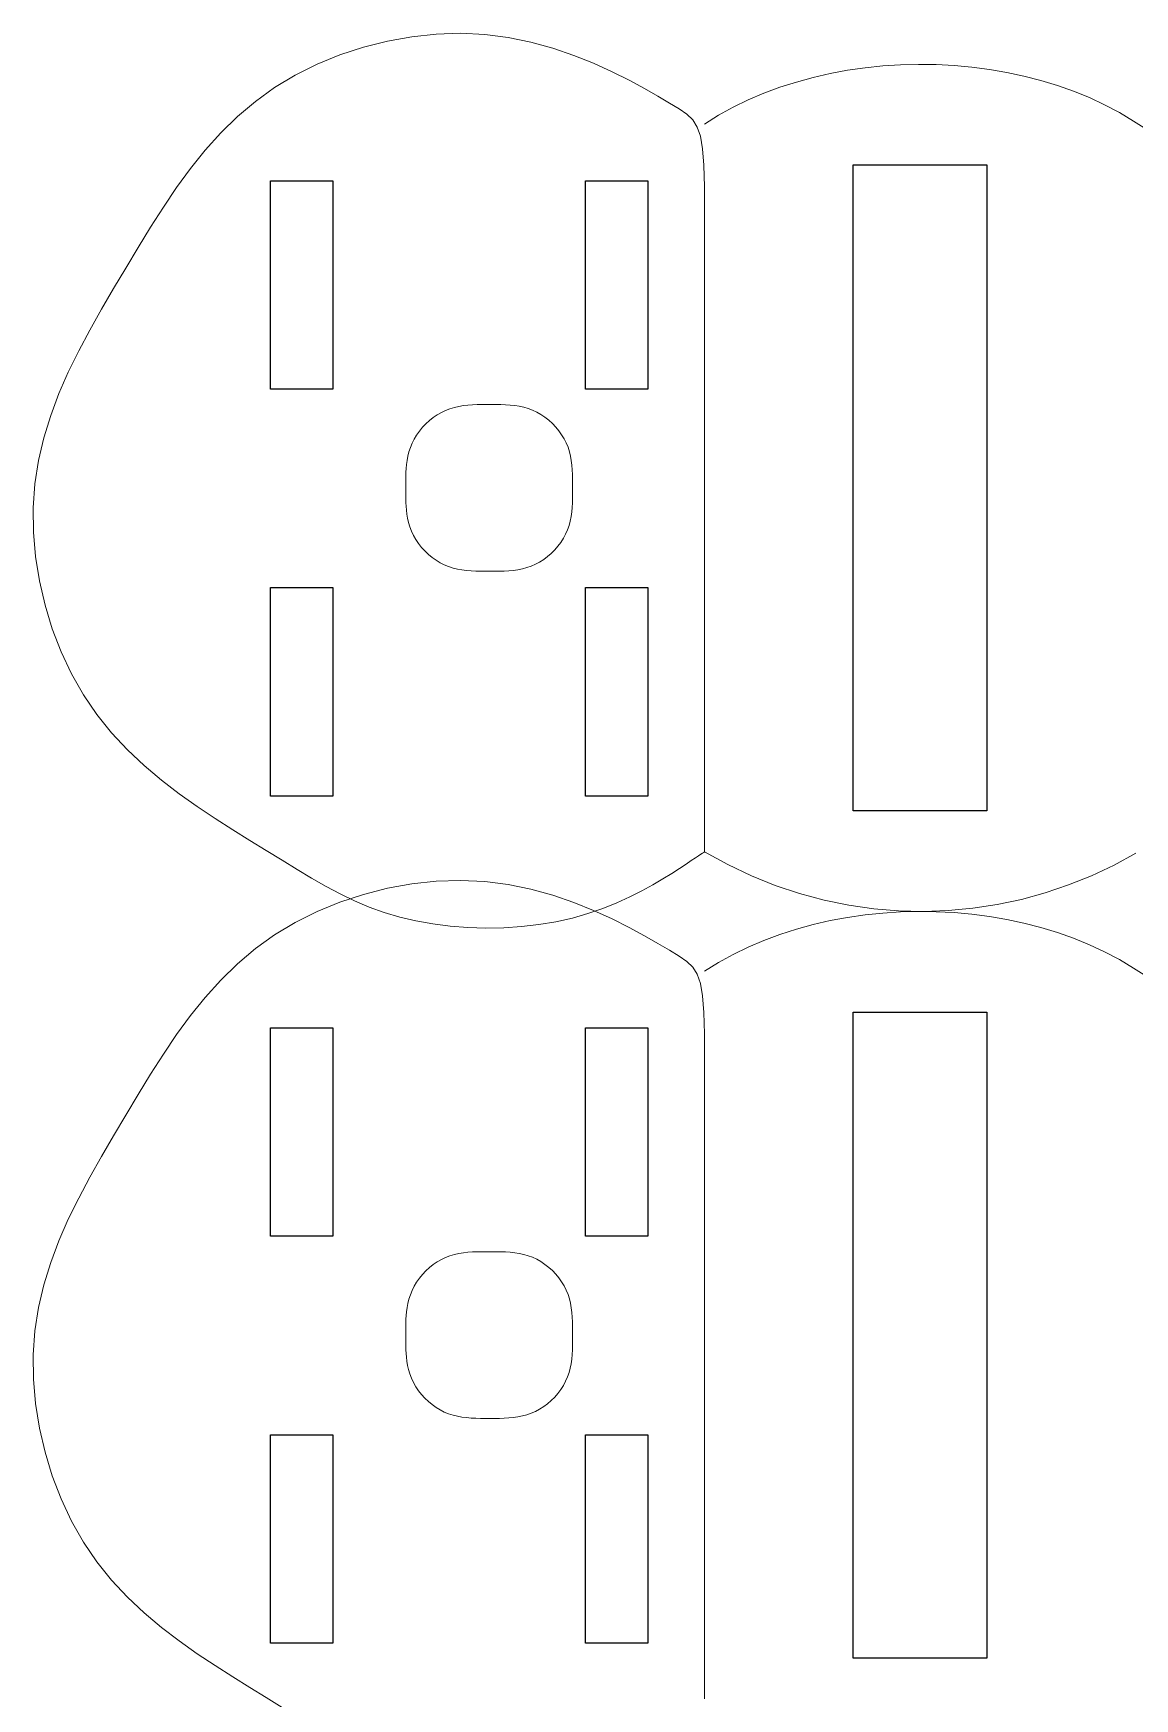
# Model space of a CAD drawing. Header units: millimetres. Extents: x -413 to -167, y -330 to -180.
# Drawn here: x -291.07 to -264.66, y -287.29 to -247.34 of the extents above; entities that cross this region are included whole.
import ezdxf

# ---------------------------------------------------------------- set-up
doc = ezdxf.new("R2010")
doc.units = ezdxf.units.MM
doc.layers.add('CUT', color=7, linetype='CONTINUOUS')

msp = doc.modelspace()

# ---------------------------------------------------------------- linework, layer by layer
at = {"layer": 'CUT', "color": 7, "linetype": 'CONTINUOUS', "lineweight": 0}
for p, q in [((-283.719, -247.86), (-283.155, -247.674)), ((-283.155, -247.674), (-282.578, -247.528)), ((-282.578, -247.528), (-281.994, -247.422)), ((-281.994, -247.422), (-281.407, -247.359)), ((-281.407, -247.359), (-280.822, -247.34)), ((-280.822, -247.34), (-280.245, -247.365)), ((-280.245, -247.365), (-279.681, -247.437)), ((-279.681, -247.437), (-279.135, -247.549)), ((-279.135, -247.549), (-278.608, -247.696)), ((-284.266, -248.084), (-283.719, -247.86)), ((-278.608, -247.696), (-278.107, -247.869)), ((-278.107, -247.869), (-277.633, -248.06)), ((-277.633, -248.06), (-277.191, -248.262)), ((-285.284, -248.642), (-284.789, -248.345)), ((-284.789, -248.345), (-284.266, -248.084)), ((-277.191, -248.262), (-276.784, -248.466)), ((-276.784, -248.466), (-276.416, -248.665)), ((-272.77, -248.509), (-272.367, -248.398)), ((-272.367, -248.398), (-271.958, -248.305)), ((-271.958, -248.305), (-271.542, -248.228)), ((-271.542, -248.228), (-271.122, -248.167)), ((-271.122, -248.167), (-270.697, -248.123)), ((-270.697, -248.123), (-270.271, -248.096)), ((-270.271, -248.096), (-269.843, -248.085)), ((-269.843, -248.085), (-269.415, -248.09)), ((-269.415, -248.09), (-268.987, -248.112)), ((-268.987, -248.112), (-268.562, -248.151)), ((-268.562, -248.151), (-268.141, -248.206)), ((-268.141, -248.206), (-267.723, -248.277)), ((-267.723, -248.277), (-267.311, -248.365)), ((-267.311, -248.365), (-266.906, -248.47)), ((-266.906, -248.47), (-266.509, -248.591)), ((-285.746, -248.974), (-285.284, -248.642)), ((-276.416, -248.665), (-276.091, -248.851)), ((-276.091, -248.851), (-275.812, -249.015)), ((-273.923, -248.938), (-273.549, -248.778)), ((-273.549, -248.778), (-273.164, -248.635)), ((-273.164, -248.635), (-272.77, -248.509)), ((-266.509, -248.591), (-266.121, -248.729)), ((-266.121, -248.729), (-265.743, -248.883)), ((-286.175, -249.337), (-285.746, -248.974)), ((-275.812, -249.015), (-275.583, -249.154)), ((-275.583, -249.154), (-275.399, -249.281)), ((-274.635, -249.306), (-274.285, -249.114)), ((-274.285, -249.114), (-273.923, -248.938)), ((-265.743, -248.883), (-265.377, -249.053)), ((-265.377, -249.053), (-265.023, -249.24)), ((-265.023, -249.24), (-264.683, -249.444)), ((-286.575, -249.728), (-286.175, -249.337)), ((-275.399, -249.281), (-275.256, -249.419)), ((-275.256, -249.419), (-275.15, -249.588)), ((-275.15, -249.588), (-275.073, -249.811)), ((-274.97, -249.516), (-274.635, -249.306)), ((-264.683, -249.444), (-264.213, -249.74)), ((-286.949, -250.145), (-286.575, -249.728)), ((-275.073, -249.811), (-275.022, -250.109)), ((-287.301, -250.583), (-286.949, -250.145)), ((-275.022, -250.109), (-274.992, -250.505)), ((-287.634, -251.038), (-287.301, -250.583)), ((-274.992, -250.505), (-274.977, -251.021)), ((-287.952, -251.508), (-287.634, -251.038)), ((-274.977, -251.021), (-274.971, -251.677)), ((-288.259, -251.99), (-287.952, -251.508)), ((-274.971, -251.677), (-274.97, -252.496)), ((-288.558, -252.478), (-288.259, -251.99)), ((-288.853, -252.971), (-288.558, -252.478)), ((-274.97, -252.496), (-274.97, -253.487)), ((-289.146, -253.464), (-288.853, -252.971)), ((-289.436, -253.959), (-289.146, -253.464)), ((-274.97, -253.487), (-274.97, -254.621)), ((-289.716, -254.457), (-289.436, -253.959)), ((-289.983, -254.959), (-289.716, -254.457)), ((-274.97, -254.621), (-274.97, -255.86)), ((-290.232, -255.467), (-289.983, -254.959)), ((-290.457, -255.982), (-290.232, -255.467)), ((-290.655, -256.506), (-290.457, -255.982)), ((-274.97, -255.86), (-274.97, -257.166)), ((-281.383, -256.489), (-281.284, -256.432)), ((-281.284, -256.432), (-281.182, -256.384)), ((-281.182, -256.384), (-281.078, -256.345)), ((-281.078, -256.345), (-280.973, -256.314)), ((-280.973, -256.314), (-280.865, -256.29)), ((-280.865, -256.29), (-280.756, -256.272)), ((-280.756, -256.272), (-280.646, -256.26)), ((-280.646, -256.26), (-280.535, -256.252)), ((-280.535, -256.252), (-280.423, -256.248)), ((-280.423, -256.248), (-280.31, -256.246)), ((-280.31, -256.246), (-280.197, -256.245)), ((-280.197, -256.245), (-280.084, -256.245)), ((-280.084, -256.245), (-279.971, -256.246)), ((-279.971, -256.246), (-279.859, -256.248)), ((-279.859, -256.248), (-279.746, -256.252)), ((-279.746, -256.252), (-279.635, -256.259)), ((-279.635, -256.259), (-279.525, -256.271)), ((-279.525, -256.271), (-279.416, -256.288)), ((-279.416, -256.288), (-279.308, -256.312)), ((-279.308, -256.312), (-279.202, -256.342)), ((-279.202, -256.342), (-279.098, -256.381)), ((-279.098, -256.381), (-278.996, -256.428)), ((-278.996, -256.428), (-278.897, -256.485)), ((-290.82, -257.04), (-290.655, -256.506)), ((-281.811, -256.881), (-281.737, -256.791)), ((-281.737, -256.791), (-281.656, -256.706)), ((-281.656, -256.706), (-281.57, -256.627)), ((-281.57, -256.627), (-281.478, -256.555)), ((-281.478, -256.555), (-281.383, -256.489)), ((-278.897, -256.485), (-278.801, -256.549)), ((-278.801, -256.549), (-278.71, -256.621)), ((-278.71, -256.621), (-278.623, -256.7)), ((-278.623, -256.7), (-278.542, -256.784)), ((-278.542, -256.784), (-278.467, -256.874)), ((-290.947, -257.587), (-290.82, -257.04)), ((-282.028, -257.278), (-281.987, -257.175)), ((-281.987, -257.175), (-281.937, -257.074)), ((-281.937, -257.074), (-281.878, -256.976)), ((-281.878, -256.976), (-281.811, -256.881)), ((-278.467, -256.874), (-278.4, -256.968)), ((-278.4, -256.968), (-278.34, -257.066)), ((-278.34, -257.066), (-278.289, -257.167)), ((-278.289, -257.167), (-278.247, -257.27)), ((-274.97, -257.166), (-274.97, -258.503)), ((-291.032, -258.147), (-290.947, -257.587)), ((-282.119, -257.685), (-282.106, -257.587)), ((-282.106, -257.587), (-282.087, -257.486)), ((-282.087, -257.486), (-282.061, -257.382)), ((-282.061, -257.382), (-282.028, -257.278)), ((-278.247, -257.27), (-278.214, -257.376)), ((-278.214, -257.376), (-278.188, -257.483)), ((-278.188, -257.483), (-278.168, -257.591)), ((-278.168, -257.591), (-278.155, -257.701)), ((-282.136, -258.014), (-282.135, -257.944)), ((-282.136, -258.073), (-282.136, -258.014)), ((-282.135, -257.944), (-282.133, -257.865)), ((-282.133, -257.865), (-282.128, -257.778)), ((-282.128, -257.778), (-282.119, -257.685)), ((-278.155, -257.701), (-278.146, -257.812)), ((-278.146, -257.812), (-278.14, -257.924)), ((-278.14, -257.924), (-278.138, -258.036)), ((-278.138, -258.036), (-278.137, -258.149)), ((-291.072, -258.72), (-291.032, -258.147)), ((-282.136, -258.122), (-282.136, -258.073)), ((-282.136, -258.162), (-282.136, -258.122)), ((-282.136, -258.196), (-282.136, -258.162)), ((-282.136, -258.226), (-282.136, -258.196)), ((-282.136, -258.255), (-282.136, -258.226)), ((-282.136, -258.284), (-282.136, -258.255)), ((-282.136, -258.316), (-282.136, -258.284)), ((-282.136, -258.354), (-282.136, -258.316)), ((-282.136, -258.4), (-282.136, -258.354)), ((-282.136, -258.456), (-282.136, -258.4)), ((-282.136, -258.523), (-282.136, -258.456)), ((-278.137, -258.375), (-278.138, -258.488)), ((-278.137, -258.149), (-278.137, -258.262)), ((-278.137, -258.262), (-278.137, -258.375)), ((-291.066, -259.303), (-291.072, -258.72)), ((-282.134, -258.599), (-282.136, -258.523)), ((-282.13, -258.684), (-282.134, -258.599)), ((-282.122, -258.775), (-282.13, -258.684)), ((-282.11, -258.872), (-282.122, -258.775)), ((-278.158, -258.822), (-278.174, -258.932)), ((-278.148, -258.712), (-278.158, -258.822)), ((-278.142, -258.6), (-278.148, -258.712)), ((-278.138, -258.488), (-278.142, -258.6)), ((-274.97, -258.503), (-274.97, -259.833)), ((-282.093, -258.972), (-282.11, -258.872)), ((-282.07, -259.075), (-282.093, -258.972)), ((-282.039, -259.179), (-282.07, -259.075)), ((-282.001, -259.283), (-282.039, -259.179)), ((-278.259, -259.251), (-278.304, -259.354)), ((-278.223, -259.146), (-278.259, -259.251)), ((-278.195, -259.04), (-278.223, -259.146)), ((-278.174, -258.932), (-278.195, -259.04)), ((-291.016, -259.889), (-291.066, -259.303)), ((-281.953, -259.385), (-282.001, -259.283)), ((-281.897, -259.484), (-281.953, -259.385)), ((-281.832, -259.58), (-281.897, -259.484)), ((-281.76, -259.671), (-281.832, -259.58)), ((-278.49, -259.643), (-278.566, -259.732)), ((-278.42, -259.551), (-278.49, -259.643)), ((-278.358, -259.454), (-278.42, -259.551)), ((-278.304, -259.354), (-278.358, -259.454)), ((-290.924, -260.475), (-291.016, -259.889)), ((-281.681, -259.758), (-281.76, -259.671)), ((-281.597, -259.839), (-281.681, -259.758)), ((-281.507, -259.914), (-281.597, -259.839)), ((-281.413, -259.981), (-281.507, -259.914)), ((-281.315, -260.041), (-281.413, -259.981)), ((-281.214, -260.092), (-281.315, -260.041)), ((-278.927, -260.023), (-279.027, -260.077)), ((-278.83, -259.961), (-278.927, -260.023)), ((-278.737, -259.891), (-278.83, -259.961)), ((-278.649, -259.815), (-278.737, -259.891)), ((-278.566, -259.732), (-278.649, -259.815)), ((-274.97, -259.833), (-274.97, -261.118)), ((-281.111, -260.134), (-281.214, -260.092)), ((-281.005, -260.167), (-281.111, -260.134)), ((-280.898, -260.193), (-281.005, -260.167)), ((-280.79, -260.213), (-280.898, -260.193)), ((-280.68, -260.226), (-280.79, -260.213)), ((-280.569, -260.235), (-280.68, -260.226)), ((-280.457, -260.241), (-280.569, -260.235)), ((-280.345, -260.244), (-280.457, -260.241)), ((-280.232, -260.244), (-280.345, -260.244)), ((-280.119, -260.245), (-280.232, -260.244)), ((-280.006, -260.244), (-280.119, -260.245)), ((-279.893, -260.243), (-280.006, -260.244)), ((-279.781, -260.24), (-279.893, -260.243)), ((-279.669, -260.233), (-279.781, -260.24)), ((-279.559, -260.223), (-279.669, -260.233)), ((-279.449, -260.207), (-279.559, -260.223)), ((-279.341, -260.186), (-279.449, -260.207)), ((-279.235, -260.158), (-279.341, -260.186)), ((-279.13, -260.122), (-279.235, -260.158)), ((-279.027, -260.077), (-279.13, -260.122)), ((-290.79, -261.055), (-290.924, -260.475)), ((-290.616, -261.624), (-290.79, -261.055)), ((-274.97, -261.118), (-274.97, -262.321)), ((-290.404, -262.176), (-290.616, -261.624)), ((-290.154, -262.707), (-290.404, -262.176)), ((-274.97, -262.321), (-274.97, -263.404)), ((-289.867, -263.211), (-290.154, -262.707)), ((-289.546, -263.684), (-289.867, -263.211)), ((-274.97, -263.404), (-274.97, -264.331)), ((-289.194, -264.122), (-289.546, -263.684)), ((-288.814, -264.529), (-289.194, -264.122)), ((-274.97, -264.331), (-274.97, -265.083)), ((-288.413, -264.906), (-288.814, -264.529)), ((-287.997, -265.257), (-288.413, -264.906)), ((-287.57, -265.583), (-287.997, -265.257)), ((-274.97, -265.083), (-274.97, -265.678)), ((-287.14, -265.888), (-287.57, -265.583)), ((-286.71, -266.174), (-287.14, -265.888)), ((-274.97, -265.678), (-274.97, -266.132)), ((-286.287, -266.444), (-286.71, -266.174)), ((-285.876, -266.699), (-286.287, -266.444)), ((-274.97, -266.132), (-274.97, -266.466)), ((-285.483, -266.944), (-285.876, -266.699)), ((-274.97, -266.466), (-274.97, -266.697)), ((-274.97, -266.697), (-274.97, -266.844)), ((-274.97, -266.844), (-274.97, -266.927)), ((-285.107, -267.177), (-285.483, -266.944)), ((-284.746, -267.399), (-285.107, -267.177)), ((-275.291, -267.186), (-275.417, -267.27)), ((-275.191, -267.12), (-275.291, -267.186)), ((-275.114, -267.069), (-275.191, -267.12)), ((-275.058, -267.032), (-275.114, -267.069)), ((-275.019, -267.006), (-275.058, -267.032)), ((-274.993, -266.989), (-275.019, -267.006)), ((-274.979, -266.979), (-274.993, -266.989)), ((-274.972, -266.975), (-274.979, -266.979)), ((-274.971, -266.974), (-274.972, -266.975)), ((-274.97, -266.974), (-274.971, -266.974)), ((-274.97, -266.927), (-274.97, -266.964)), ((-274.97, -266.964), (-274.97, -266.974)), ((-274.415, -267.28), (-274.97, -266.972)), ((-264.628, -267.008), (-265.151, -267.294)), ((-284.396, -267.608), (-284.746, -267.399)), ((-284.051, -267.804), (-284.396, -267.608)), ((-275.97, -267.624), (-276.209, -267.765)), ((-275.757, -267.492), (-275.97, -267.624)), ((-275.573, -267.373), (-275.757, -267.492)), ((-275.417, -267.27), (-275.573, -267.373)), ((-273.85, -267.55), (-274.415, -267.28)), ((-273.275, -267.782), (-273.85, -267.55)), ((-265.689, -267.548), (-266.239, -267.77)), ((-265.151, -267.294), (-265.689, -267.548)), ((-283.709, -267.985), (-284.051, -267.804)), ((-283.719, -268.181), (-283.155, -267.995)), ((-283.365, -268.15), (-283.709, -267.985)), ((-283.155, -267.995), (-282.578, -267.849)), ((-282.578, -267.849), (-281.994, -267.743)), ((-281.994, -267.743), (-281.407, -267.68)), ((-281.407, -267.68), (-280.822, -267.661)), ((-280.822, -267.661), (-280.245, -267.686)), ((-280.245, -267.686), (-279.681, -267.757)), ((-279.681, -267.757), (-279.135, -267.87)), ((-279.135, -267.87), (-278.608, -268.017)), ((-278.608, -268.017), (-278.107, -268.19)), ((-276.475, -267.911), (-276.764, -268.057)), ((-276.209, -267.765), (-276.475, -267.911)), ((-272.693, -267.977), (-273.275, -267.782)), ((-272.104, -268.135), (-272.693, -267.977)), ((-266.8, -267.959), (-267.372, -268.116)), ((-266.239, -267.77), (-266.8, -267.959)), ((-284.789, -268.666), (-284.266, -268.405)), ((-284.266, -268.405), (-283.719, -268.181)), ((-283.016, -268.298), (-283.365, -268.15)), ((-282.657, -268.429), (-283.016, -268.298)), ((-282.284, -268.541), (-282.657, -268.429)), ((-278.107, -268.19), (-277.633, -268.381)), ((-277.412, -268.334), (-277.768, -268.457)), ((-277.633, -268.381), (-277.191, -268.583)), ((-277.077, -268.199), (-277.412, -268.334)), ((-276.764, -268.057), (-277.077, -268.199)), ((-271.512, -268.256), (-272.104, -268.135)), ((-270.916, -268.341), (-271.512, -268.256)), ((-271.122, -268.488), (-270.697, -268.444)), ((-270.319, -268.391), (-270.916, -268.341)), ((-270.697, -268.444), (-270.271, -268.416)), ((-269.723, -268.405), (-270.319, -268.391)), ((-270.271, -268.416), (-269.843, -268.405)), ((-269.843, -268.405), (-269.415, -268.411)), ((-269.128, -268.384), (-269.723, -268.405)), ((-269.415, -268.411), (-268.987, -268.433)), ((-268.537, -268.329), (-269.128, -268.384)), ((-268.987, -268.433), (-268.562, -268.471)), ((-267.951, -268.239), (-268.537, -268.329)), ((-267.372, -268.116), (-267.951, -268.239)), ((-285.284, -268.963), (-284.789, -268.666)), ((-281.895, -268.633), (-282.284, -268.541)), ((-281.49, -268.705), (-281.895, -268.633)), ((-281.073, -268.758), (-281.49, -268.705)), ((-280.648, -268.79), (-281.073, -268.758)), ((-280.219, -268.802), (-280.648, -268.79)), ((-279.79, -268.794), (-280.219, -268.802)), ((-279.364, -268.767), (-279.79, -268.794)), ((-278.945, -268.719), (-279.364, -268.767)), ((-278.537, -268.651), (-278.945, -268.719)), ((-278.143, -268.564), (-278.537, -268.651)), ((-277.768, -268.457), (-278.143, -268.564)), ((-277.191, -268.583), (-276.784, -268.787)), ((-276.784, -268.787), (-276.416, -268.986)), ((-273.164, -268.956), (-272.77, -268.829)), ((-272.77, -268.829), (-272.367, -268.719)), ((-272.367, -268.719), (-271.958, -268.625)), ((-271.958, -268.625), (-271.542, -268.548)), ((-271.542, -268.548), (-271.122, -268.488)), ((-268.562, -268.471), (-268.141, -268.526)), ((-268.141, -268.526), (-267.723, -268.598)), ((-267.723, -268.598), (-267.311, -268.686)), ((-267.311, -268.686), (-266.906, -268.791)), ((-266.906, -268.791), (-266.509, -268.912)), ((-285.746, -269.295), (-285.284, -268.963)), ((-276.416, -268.986), (-276.091, -269.171)), ((-276.091, -269.171), (-275.812, -269.336)), ((-273.923, -269.258), (-273.549, -269.099)), ((-273.549, -269.099), (-273.164, -268.956)), ((-266.509, -268.912), (-266.121, -269.049)), ((-266.121, -269.049), (-265.743, -269.203)), ((-265.743, -269.203), (-265.377, -269.374)), ((-286.175, -269.658), (-285.746, -269.295)), ((-275.812, -269.336), (-275.583, -269.475)), ((-275.583, -269.475), (-275.399, -269.602)), ((-275.399, -269.602), (-275.256, -269.739)), ((-274.97, -269.836), (-274.635, -269.627)), ((-274.635, -269.627), (-274.285, -269.434)), ((-274.285, -269.434), (-273.923, -269.258)), ((-265.377, -269.374), (-265.023, -269.561)), ((-265.023, -269.561), (-264.683, -269.765)), ((-286.949, -270.466), (-286.575, -270.049)), ((-286.575, -270.049), (-286.175, -269.658)), ((-275.256, -269.739), (-275.15, -269.908)), ((-275.15, -269.908), (-275.073, -270.131)), ((-264.683, -269.765), (-264.213, -270.061)), ((-275.073, -270.131), (-275.022, -270.43)), ((-275.022, -270.43), (-274.992, -270.826)), ((-287.301, -270.903), (-286.949, -270.466)), ((-274.992, -270.826), (-274.977, -271.341)), ((-287.634, -271.359), (-287.301, -270.903)), ((-287.952, -271.829), (-287.634, -271.359)), ((-274.977, -271.341), (-274.971, -271.997)), ((-288.259, -272.31), (-287.952, -271.829)), ((-274.971, -271.997), (-274.97, -272.816)), ((-288.558, -272.799), (-288.259, -272.31)), ((-288.853, -273.291), (-288.558, -272.799)), ((-274.97, -272.816), (-274.97, -273.807)), ((-289.146, -273.785), (-288.853, -273.291)), ((-289.436, -274.28), (-289.146, -273.785)), ((-274.97, -273.807), (-274.97, -274.941)), ((-289.716, -274.777), (-289.436, -274.28)), ((-289.983, -275.279), (-289.716, -274.777)), ((-274.97, -274.941), (-274.97, -276.18)), ((-290.232, -275.787), (-289.983, -275.279)), ((-290.457, -276.302), (-290.232, -275.787)), ((-290.655, -276.827), (-290.457, -276.302)), ((-274.97, -276.18), (-274.97, -277.487)), ((-290.82, -277.361), (-290.655, -276.827)), ((-281.478, -276.875), (-281.383, -276.81)), ((-281.383, -276.81), (-281.284, -276.753)), ((-281.284, -276.753), (-281.182, -276.705)), ((-281.182, -276.705), (-281.078, -276.665)), ((-281.078, -276.665), (-280.973, -276.634)), ((-280.973, -276.634), (-280.865, -276.61)), ((-280.865, -276.61), (-280.756, -276.593)), ((-280.756, -276.593), (-280.646, -276.581)), ((-280.646, -276.581), (-280.535, -276.573)), ((-280.535, -276.573), (-280.423, -276.568)), ((-280.423, -276.568), (-280.31, -276.566)), ((-280.31, -276.566), (-280.197, -276.566)), ((-280.197, -276.566), (-280.084, -276.566)), ((-280.084, -276.566), (-279.971, -276.566)), ((-279.971, -276.566), (-279.859, -276.568)), ((-279.859, -276.568), (-279.746, -276.572)), ((-279.746, -276.572), (-279.635, -276.58)), ((-279.635, -276.58), (-279.525, -276.592)), ((-279.525, -276.592), (-279.416, -276.609)), ((-279.416, -276.609), (-279.308, -276.632)), ((-279.308, -276.632), (-279.202, -276.663)), ((-279.202, -276.663), (-279.098, -276.701)), ((-279.098, -276.701), (-278.996, -276.749)), ((-278.996, -276.749), (-278.897, -276.805)), ((-278.897, -276.805), (-278.801, -276.87)), ((-281.878, -277.296), (-281.811, -277.202)), ((-281.811, -277.202), (-281.737, -277.112)), ((-281.737, -277.112), (-281.656, -277.027)), ((-281.656, -277.027), (-281.57, -276.948)), ((-281.57, -276.948), (-281.478, -276.875)), ((-278.801, -276.87), (-278.71, -276.942)), ((-278.71, -276.942), (-278.623, -277.02)), ((-278.623, -277.02), (-278.542, -277.105)), ((-278.542, -277.105), (-278.467, -277.195)), ((-278.467, -277.195), (-278.4, -277.289)), ((-290.947, -277.907), (-290.82, -277.361)), ((-282.061, -277.703), (-282.028, -277.599)), ((-282.028, -277.599), (-281.987, -277.496)), ((-281.987, -277.496), (-281.937, -277.395)), ((-281.937, -277.395), (-281.878, -277.296)), ((-278.4, -277.289), (-278.34, -277.387)), ((-278.34, -277.387), (-278.289, -277.488)), ((-278.289, -277.488), (-278.247, -277.591)), ((-278.247, -277.591), (-278.214, -277.696)), ((-274.97, -277.487), (-274.97, -278.823)), ((-291.032, -278.467), (-290.947, -277.907)), ((-282.128, -278.099), (-282.119, -278.006)), ((-282.119, -278.006), (-282.106, -277.908)), ((-282.106, -277.908), (-282.087, -277.806)), ((-282.087, -277.806), (-282.061, -277.703)), ((-278.214, -277.696), (-278.188, -277.803)), ((-278.188, -277.803), (-278.168, -277.912)), ((-278.168, -277.912), (-278.155, -278.022)), ((-278.155, -278.022), (-278.146, -278.133)), ((-282.136, -278.335), (-282.135, -278.265)), ((-282.136, -278.394), (-282.136, -278.335)), ((-282.136, -278.443), (-282.136, -278.394)), ((-282.135, -278.265), (-282.133, -278.185)), ((-282.133, -278.185), (-282.128, -278.099)), ((-278.146, -278.133), (-278.14, -278.245)), ((-278.14, -278.245), (-278.138, -278.357)), ((-278.138, -278.357), (-278.137, -278.47)), ((-291.072, -279.041), (-291.032, -278.467)), ((-282.136, -278.483), (-282.136, -278.443)), ((-282.136, -278.517), (-282.136, -278.483)), ((-282.136, -278.547), (-282.136, -278.517)), ((-282.136, -278.575), (-282.136, -278.547)), ((-282.136, -278.605), (-282.136, -278.575)), ((-282.136, -278.637), (-282.136, -278.605)), ((-282.136, -278.675), (-282.136, -278.637)), ((-282.136, -278.721), (-282.136, -278.675)), ((-282.136, -278.777), (-282.136, -278.721)), ((-282.136, -278.844), (-282.136, -278.777)), ((-278.138, -278.809), (-278.142, -278.921)), ((-278.137, -278.696), (-278.138, -278.809)), ((-278.137, -278.47), (-278.137, -278.583)), ((-278.137, -278.583), (-278.137, -278.696)), ((-274.97, -278.823), (-274.97, -280.153)), ((-291.066, -279.623), (-291.072, -279.041)), ((-282.134, -278.92), (-282.136, -278.844)), ((-282.13, -279.005), (-282.134, -278.92)), ((-282.122, -279.096), (-282.13, -279.005)), ((-282.11, -279.193), (-282.122, -279.096)), ((-282.093, -279.293), (-282.11, -279.193)), ((-278.158, -279.143), (-278.174, -279.253)), ((-278.148, -279.033), (-278.158, -279.143)), ((-278.142, -278.921), (-278.148, -279.033)), ((-291.016, -280.21), (-291.066, -279.623)), ((-282.07, -279.396), (-282.093, -279.293)), ((-282.039, -279.5), (-282.07, -279.396)), ((-282.001, -279.604), (-282.039, -279.5)), ((-281.953, -279.706), (-282.001, -279.604)), ((-278.259, -279.572), (-278.304, -279.674)), ((-278.223, -279.467), (-278.259, -279.572)), ((-278.195, -279.361), (-278.223, -279.467)), ((-278.174, -279.253), (-278.195, -279.361)), ((-281.897, -279.805), (-281.953, -279.706)), ((-281.832, -279.9), (-281.897, -279.805)), ((-281.76, -279.992), (-281.832, -279.9)), ((-281.681, -280.079), (-281.76, -279.992)), ((-278.49, -279.964), (-278.566, -280.053)), ((-278.42, -279.871), (-278.49, -279.964)), ((-278.358, -279.775), (-278.42, -279.871)), ((-278.304, -279.674), (-278.358, -279.775)), ((-290.924, -280.796), (-291.016, -280.21)), ((-281.597, -280.16), (-281.681, -280.079)), ((-281.507, -280.234), (-281.597, -280.16)), ((-281.413, -280.302), (-281.507, -280.234)), ((-281.315, -280.362), (-281.413, -280.302)), ((-281.214, -280.413), (-281.315, -280.362)), ((-281.111, -280.455), (-281.214, -280.413)), ((-279.027, -280.398), (-279.13, -280.443)), ((-278.927, -280.344), (-279.027, -280.398)), ((-278.83, -280.282), (-278.927, -280.344)), ((-278.737, -280.212), (-278.83, -280.282)), ((-278.649, -280.135), (-278.737, -280.212)), ((-278.566, -280.053), (-278.649, -280.135)), ((-274.97, -280.153), (-274.97, -281.438)), ((-290.79, -281.376), (-290.924, -280.796)), ((-281.005, -280.488), (-281.111, -280.455)), ((-280.898, -280.514), (-281.005, -280.488)), ((-280.79, -280.533), (-280.898, -280.514)), ((-280.68, -280.547), (-280.79, -280.533)), ((-280.569, -280.556), (-280.68, -280.547)), ((-280.457, -280.562), (-280.569, -280.556)), ((-280.345, -280.564), (-280.457, -280.562)), ((-280.232, -280.565), (-280.345, -280.564)), ((-280.119, -280.565), (-280.232, -280.565)), ((-280.006, -280.565), (-280.119, -280.565)), ((-279.893, -280.564), (-280.006, -280.565)), ((-279.781, -280.56), (-279.893, -280.564)), ((-279.669, -280.554), (-279.781, -280.56)), ((-279.559, -280.544), (-279.669, -280.554)), ((-279.449, -280.528), (-279.559, -280.544)), ((-279.341, -280.507), (-279.449, -280.528)), ((-279.235, -280.479), (-279.341, -280.507)), ((-279.13, -280.443), (-279.235, -280.479)), ((-290.616, -281.944), (-290.79, -281.376)), ((-274.97, -281.438), (-274.97, -282.641)), ((-290.404, -282.497), (-290.616, -281.944)), ((-290.154, -283.028), (-290.404, -282.497)), ((-274.97, -282.641), (-274.97, -283.724)), ((-289.867, -283.532), (-290.154, -283.028)), ((-289.546, -284.004), (-289.867, -283.532)), ((-289.194, -284.443), (-289.546, -284.004)), ((-274.97, -283.724), (-274.97, -284.651)), ((-288.814, -284.85), (-289.194, -284.443)), ((-274.97, -284.651), (-274.97, -285.404)), ((-288.413, -285.227), (-288.814, -284.85)), ((-287.997, -285.578), (-288.413, -285.227)), ((-287.57, -285.904), (-287.997, -285.578)), ((-274.97, -285.404), (-274.97, -285.998)), ((-287.14, -286.209), (-287.57, -285.904)), ((-274.97, -285.998), (-274.97, -286.452)), ((-286.71, -286.495), (-287.14, -286.209)), ((-286.287, -286.764), (-286.71, -286.495)), ((-285.876, -287.02), (-286.287, -286.764)), ((-274.97, -286.452), (-274.97, -286.786)), ((-274.97, -286.786), (-274.97, -287.017)), ((-285.483, -287.264), (-285.876, -287.02)), ((-274.97, -287.017), (-274.97, -287.165)), ((-274.97, -287.165), (-274.97, -287.248)), ((-285.107, -287.498), (-285.483, -287.264)), ((-274.97, -287.248), (-274.97, -287.284)), ((-274.97, -287.284), (-274.97, -287.294))]:
    msp.add_line(p, q, dxfattribs=at)
at = {"layer": 'CUT', "color": 5}
for p, q in [((-285.385, -250.876), (-283.885, -250.876)), ((-285.385, -255.876), (-285.385, -250.876)), ((-283.885, -250.876), (-283.885, -255.876)), ((-277.831, -250.876), (-276.331, -250.876)), ((-277.831, -255.876), (-277.831, -250.876)), ((-276.331, -250.876), (-276.331, -255.876)), ((-271.406, -265.992), (-271.406, -250.497)), ((-271.406, -250.497), (-268.204, -250.497)), ((-268.204, -250.497), (-268.204, -265.992)), ((-283.885, -255.876), (-285.385, -255.876)), ((-276.331, -255.876), (-277.831, -255.876)), ((-285.385, -260.636), (-283.885, -260.636)), ((-285.385, -265.636), (-285.385, -260.636)), ((-283.885, -260.636), (-283.885, -265.636)), ((-277.831, -260.636), (-276.331, -260.636)), ((-277.831, -265.636), (-277.831, -260.636)), ((-276.331, -260.636), (-276.331, -265.636)), ((-283.885, -265.636), (-285.385, -265.636)), ((-276.331, -265.636), (-277.831, -265.636)), ((-268.204, -265.992), (-271.406, -265.992)), ((-271.406, -286.313), (-271.406, -270.818)), ((-271.406, -270.818), (-268.204, -270.818)), ((-268.204, -270.818), (-268.204, -286.313)), ((-285.385, -271.197), (-283.885, -271.197)), ((-285.385, -276.196), (-285.385, -271.197)), ((-283.885, -271.197), (-283.885, -276.196)), ((-277.831, -271.197), (-276.331, -271.197)), ((-277.831, -276.196), (-277.831, -271.197)), ((-276.331, -271.197), (-276.331, -276.196)), ((-283.885, -276.196), (-285.385, -276.196)), ((-276.331, -276.196), (-277.831, -276.196)), ((-285.385, -280.957), (-283.885, -280.957)), ((-285.385, -285.957), (-285.385, -280.957)), ((-283.885, -280.957), (-283.885, -285.957)), ((-277.831, -280.957), (-276.331, -280.957)), ((-277.831, -285.957), (-277.831, -280.957)), ((-276.331, -280.957), (-276.331, -285.957)), ((-283.885, -285.957), (-285.385, -285.957)), ((-276.331, -285.957), (-277.831, -285.957)), ((-268.204, -286.313), (-271.406, -286.313))]:
    msp.add_line(p, q, dxfattribs=at)

doc.saveas('drawing.dxf')
